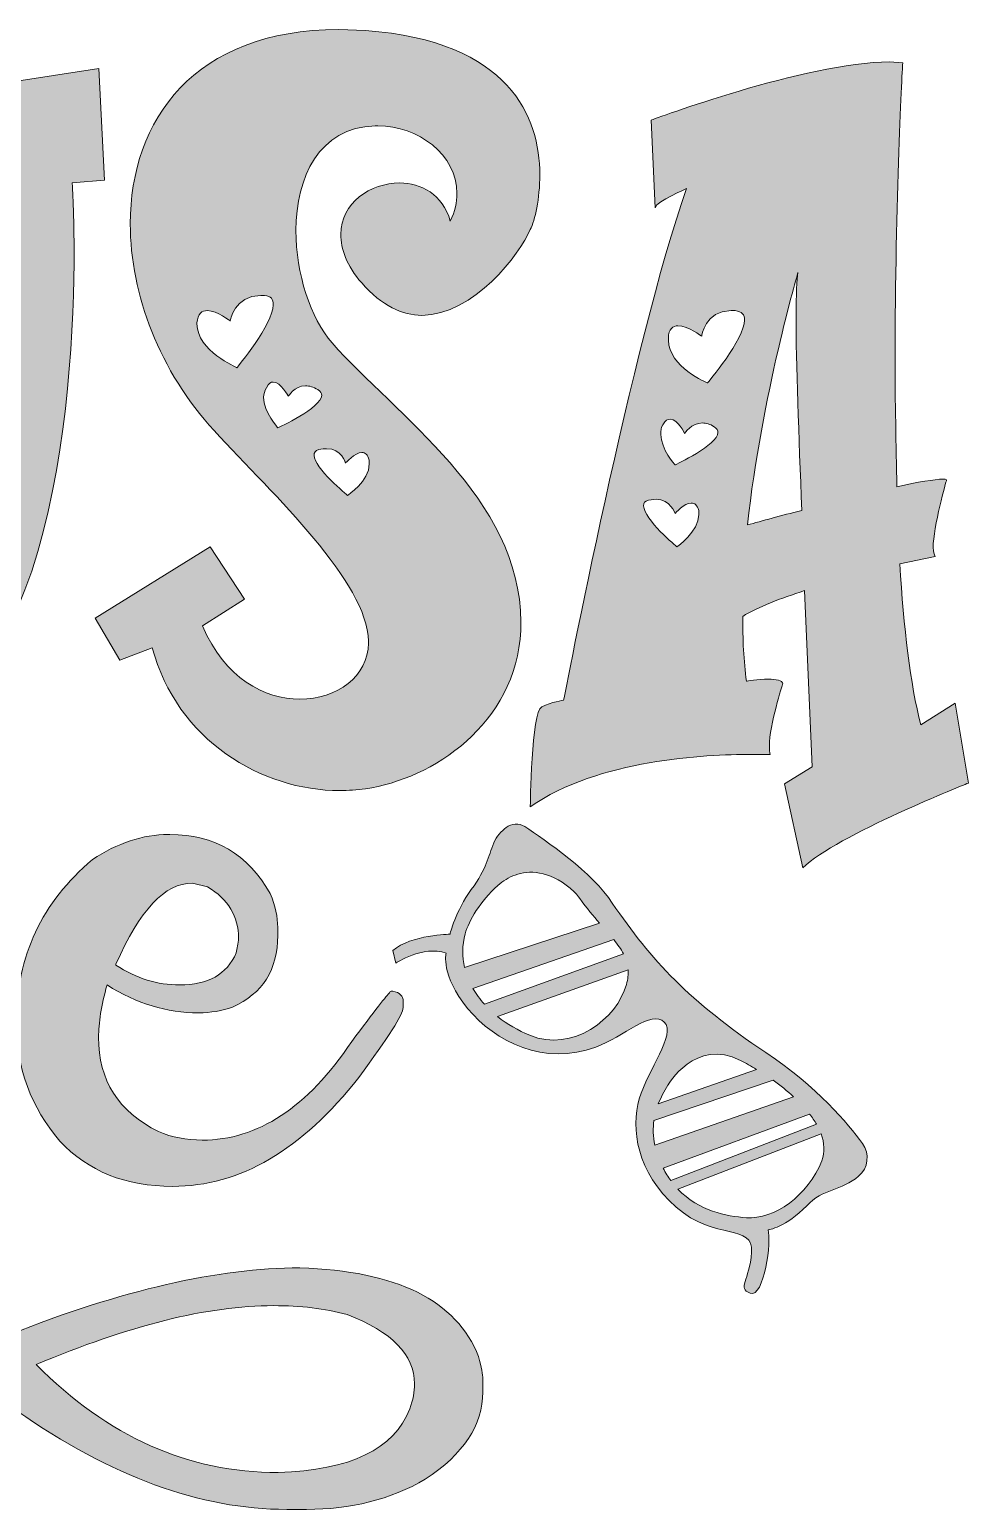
# Model space of a CAD drawing. Header units: inches. Extents: x 149 to 931, y -848 to -232.
# Drawn here: x 540 to 931, y -848 to -232 of the extents above; entities that cross this region are included whole.
import ezdxf

# ---------------------------------------------------------------- set-up
doc = ezdxf.new("R2010")
doc.units = ezdxf.units.IN
doc.header["$MEASUREMENT"] = 0
doc.layers.add('Layer 1', color=7, linetype='Continuous')

# ---------------------------------------------------------------- blocks, each defined once
blk = doc.blocks.new('block 3')
at = {"layer": 'Layer 1', "true_color": 0x2a4f7b}
h = blk.add_hatch(color=167, dxfattribs=at)
h.dxf.hatch_style = 2
edge = h.paths.add_edge_path()
edge.add_spline(control_points=[(591.12, -489.25), (591.12, -489.25), (577.62, -494.42), (577.62, -494.42), (577.62, -494.42), (567.29, -476.94), (567.29, -476.94), (567.29, -476.94), (615.35, -447.16), (615.35, -447.16), (615.35, -447.16), (629.65, -469), (629.65, -469), (629.65, -469), (612.17, -480.12), (612.17, -480.12), (621.31, -501.96), (637.99, -510.7), (652.68, -510.7), (668.17, -510.7), (681.27, -501.17), (681.27, -487.27), (681.27, -487.27), (681.27, -486.47), (681.27, -486.47), (680.88, -461.85), (642.35, -426.11), (616.94, -398.7), (594.3, -374.08), (581.99, -341.91), (581.99, -312.53), (581.99, -269.24), (608.6, -231.51), (668.96, -231.51), (668.96, -231.51), (680.08, -231.9), (680.08, -231.9), (740.45, -236.27), (752.76, -268.44), (752.76, -291.87), (752.76, -302.2), (750.77, -310.94), (748.79, -314.91), (744.42, -324.84), (725.36, -350.65), (703.51, -350.65), (695.57, -350.65), (686.83, -346.68), (678.49, -337.15), (672.14, -330), (669.76, -322.85), (669.76, -316.89), (669.76, -303.79), (682.07, -295.45), (694.38, -295.45), (703.12, -295.45), (712.25, -300.21), (715.43, -311.33), (717.41, -307.36), (718.21, -303.39), (718.21, -299.82), (718.21, -283.53), (701.92, -271.62), (685.24, -271.62), (685.24, -271.62), (684.05, -271.62), (684.05, -271.62), (660.62, -272.41), (651.09, -293.06), (651.09, -315.3), (651.09, -333.18), (657.05, -351.84), (666.18, -362.17), (692.39, -391.95), (744.82, -426.9), (744.82, -478.53), (744.82, -478.53), (744.82, -482.11), (744.82, -482.11), (742.83, -521.02), (707.88, -544.06), (680.08, -548.03), (676.51, -548.43), (672.93, -548.82), (669.36, -548.82), (636.79, -548.82), (601.45, -527.78), (591.12, -489.25)], knot_values=[0, 0, 0, 0, 1, 1, 1, 2, 2, 2, 3, 3, 3, 4, 4, 4, 5, 5, 5, 6, 6, 6, 7, 7, 7, 8, 8, 8, 9, 9, 9, 10, 10, 10, 11, 11, 11, 12, 12, 12, 13, 13, 13, 14, 14, 14, 15, 15, 15, 16, 16, 16, 17, 17, 17, 18, 18, 18, 19, 19, 19, 20, 20, 20, 21, 21, 21, 22, 22, 22, 23, 23, 23, 24, 24, 24, 25, 25, 25, 26, 26, 26, 27, 27, 27, 28, 28, 28, 29, 29, 29, 29], degree=3, periodic=1)
edge = h.paths.add_edge_path()
edge.add_spline(control_points=[(641.56, -346.28), (641.56, -343.9), (640.77, -342.71), (637.99, -342.31), (637.99, -342.31), (636.4, -342.31), (636.4, -342.31), (625.28, -342.31), (623.69, -353.03), (623.69, -353.03), (623.69, -353.03), (618.13, -348.66), (614.16, -348.66), (611.77, -348.66), (610.19, -349.86), (609.79, -353.83), (609.79, -353.83), (609.79, -354.22), (609.79, -354.22), (609.79, -365.35), (626.47, -372.49), (626.47, -372.49), (626.47, -372.49), (641.56, -354.22), (641.56, -346.28)], knot_values=[0, 0, 0, 0, 1, 1, 1, 2, 2, 2, 3, 3, 3, 4, 4, 4, 5, 5, 5, 6, 6, 6, 7, 7, 7, 8, 8, 8, 8], degree=3, periodic=1)
edge = h.paths.add_edge_path()
edge.add_spline(control_points=[(661.81, -384.01), (661.81, -383.22), (661.42, -382.42), (660.22, -381.63), (658.24, -380.44), (656.65, -380.04), (655.06, -380.04), (650.3, -380.04), (647.91, -384.41), (647.91, -384.41), (647.91, -384.41), (644.74, -378.45), (641.56, -378.45), (640.77, -378.45), (639.57, -378.85), (638.78, -380.83), (637.99, -382.02), (637.59, -383.61), (637.59, -384.8), (637.59, -391.16), (643.55, -397.51), (643.55, -397.51), (643.55, -397.51), (661.81, -389.17), (661.81, -384.01)], knot_values=[0, 0, 0, 0, 1, 1, 1, 2, 2, 2, 3, 3, 3, 4, 4, 4, 5, 5, 5, 6, 6, 6, 7, 7, 7, 8, 8, 8, 8], degree=3, periodic=1)
edge = h.paths.add_edge_path()
edge.add_spline(control_points=[(681.67, -412.61), (681.67, -412.61), (681.67, -411.02), (681.67, -411.02), (680.88, -408.63), (680.08, -407.84), (678.49, -407.84), (675.71, -407.84), (671.74, -412.21), (671.74, -412.21), (671.74, -412.21), (670.15, -406.25), (663.8, -406.25), (663.01, -406.25), (661.81, -406.25), (660.62, -406.65), (659.03, -407.05), (658.64, -407.84), (658.64, -409.03), (658.64, -414.19), (672.54, -425.71), (672.54, -425.71), (672.54, -425.71), (681.67, -419.75), (681.67, -412.61)], knot_values=[0, 0, 0, 0, 1, 1, 1, 2, 2, 2, 3, 3, 3, 4, 4, 4, 5, 5, 5, 6, 6, 6, 7, 7, 7, 8, 8, 8, 8], degree=3, periodic=1)
h = blk.add_hatch(color=167, dxfattribs=at)
h.dxf.hatch_style = 2
edge = h.paths.add_edge_path()
edge.add_spline(control_points=[(464.03, -528.97), (390.56, -528.17), (368.72, -473.37), (368.72, -403.07), (368.72, -369.32), (373.88, -331.99), (380.23, -295.45), (380.23, -295.45), (362.76, -288.7), (362.76, -288.7), (362.76, -288.7), (373.08, -261.29), (375.07, -236.27), (375.07, -236.27), (466.81, -259.7), (466.81, -259.7), (466.81, -259.7), (457.28, -289.49), (457.28, -299.42), (457.28, -299.42), (457.67, -301.4), (457.67, -301.4), (457.67, -301.4), (442.58, -299.82), (442.58, -299.82), (442.58, -299.82), (431.86, -351.84), (431.86, -399.5), (431.86, -437.23), (438.61, -472.18), (462.84, -476.54), (462.84, -476.54), (467.6, -476.94), (467.6, -476.94), (510.49, -476.94), (529.56, -372.49), (529.56, -318.48), (529.56, -308.16), (528.76, -299.82), (527.57, -294.26), (527.57, -294.26), (511.29, -292.67), (511.29, -292.67), (511.29, -292.67), (512.08, -256.53), (512.08, -256.53), (512.08, -256.53), (568.87, -247.79), (568.87, -247.79), (568.87, -247.79), (571.26, -294.26), (571.26, -294.26), (571.26, -294.26), (557.75, -295.45), (557.75, -295.45), (557.75, -295.45), (558.55, -306.17), (558.55, -322.85), (558.55, -384.8), (549.41, -528.97), (464.82, -528.97), (464.82, -528.97), (464.03, -528.97), (464.03, -528.97)], knot_values=[0, 0, 0, 0, 1, 1, 1, 2, 2, 2, 3, 3, 3, 4, 4, 4, 5, 5, 5, 6, 6, 6, 7, 7, 7, 8, 8, 8, 9, 9, 9, 10, 10, 10, 11, 11, 11, 12, 12, 12, 13, 13, 13, 14, 14, 14, 15, 15, 15, 16, 16, 16, 17, 17, 17, 18, 18, 18, 19, 19, 19, 20, 20, 20, 21, 21, 21, 21], degree=3, periodic=1)
edge = h.paths.add_edge_path()
edge.add_spline(control_points=[(416.37, -354.22), (416.37, -351.84), (415.58, -350.65), (412.8, -350.25), (412.8, -350.25), (411.21, -350.25), (411.21, -350.25), (400.09, -350.25), (398.5, -360.98), (398.5, -360.98), (398.5, -360.98), (392.94, -356.61), (388.97, -356.61), (386.59, -356.61), (385, -357.8), (384.6, -361.77), (384.6, -361.77), (384.6, -362.17), (384.6, -362.17), (384.6, -373.29), (401.28, -380.44), (401.28, -380.44), (401.28, -380.44), (416.37, -362.17), (416.37, -354.22)], knot_values=[0, 0, 0, 0, 1, 1, 1, 2, 2, 2, 3, 3, 3, 4, 4, 4, 5, 5, 5, 6, 6, 6, 7, 7, 7, 8, 8, 8, 8], degree=3, periodic=1)
edge = h.paths.add_edge_path()
edge.add_spline(control_points=[(410.42, -431.27), (410.42, -431.27), (410.42, -429.68), (410.42, -429.68), (409.62, -427.3), (408.83, -426.51), (407.24, -426.51), (404.46, -426.51), (400.49, -430.87), (400.49, -430.87), (400.49, -430.87), (398.5, -424.92), (392.54, -424.92), (392.54, -424.92), (389.37, -425.31), (389.37, -425.31), (387.78, -425.71), (387.38, -426.51), (387.38, -427.7), (387.38, -433.26), (401.28, -444.77), (401.28, -444.77), (401.28, -444.77), (410.42, -438.42), (410.42, -431.27)], knot_values=[0, 0, 0, 0, 1, 1, 1, 2, 2, 2, 3, 3, 3, 4, 4, 4, 5, 5, 5, 6, 6, 6, 7, 7, 7, 8, 8, 8, 8], degree=3, periodic=1)
edge = h.paths.add_edge_path()
edge.add_spline(control_points=[(413.59, -399.1), (413.59, -398.31), (413.19, -397.51), (412, -396.72), (410.42, -395.53), (408.43, -395.13), (407.24, -395.13), (402.47, -395.13), (399.69, -399.5), (399.69, -399.5), (399.69, -399.5), (396.91, -393.54), (393.73, -393.54), (392.54, -393.54), (391.75, -393.94), (390.56, -395.92), (389.76, -397.12), (389.76, -398.31), (389.76, -399.9), (389.76, -405.85), (395.72, -412.61), (395.72, -412.61), (395.72, -412.61), (413.59, -404.26), (413.59, -399.1)], knot_values=[0, 0, 0, 0, 1, 1, 1, 2, 2, 2, 3, 3, 3, 4, 4, 4, 5, 5, 5, 6, 6, 6, 7, 7, 7, 8, 8, 8, 8], degree=3, periodic=1)
h = blk.add_hatch(color=167, dxfattribs=at)
h.dxf.hatch_style = 2
edge = h.paths.add_edge_path()
edge.add_spline(control_points=[(854.83, -546.04), (854.83, -546.04), (866.35, -538.9), (866.35, -538.9), (866.35, -538.9), (863.17, -465.42), (863.17, -465.42), (853.24, -468.6), (843.71, -472.18), (837.36, -476.15), (837.36, -485.68), (837.76, -494.81), (838.95, -503.15), (838.95, -503.15), (843.71, -502.36), (848.08, -502.36), (851.26, -502.36), (854.04, -502.76), (854.04, -504.34), (854.04, -504.34), (848.48, -521.42), (848.48, -530.16), (848.48, -531.75), (848.48, -532.94), (848.88, -533.73), (848.88, -533.73), (840.53, -533.73), (840.53, -533.73), (822.27, -533.73), (776.99, -535.72), (748.79, -555.58), (748.79, -555.58), (749.19, -515.86), (753.56, -513.88), (757.53, -511.89), (762.69, -511.1), (762.69, -511.1), (762.69, -511.1), (791.69, -360.58), (813.93, -297.83), (813.93, -297.83), (801.61, -302.99), (800.82, -305.77), (800.82, -305.77), (799.23, -269.24), (799.23, -269.24), (799.23, -269.24), (863.97, -245.01), (898.52, -245.01), (898.52, -245.01), (904.08, -245.41), (904.08, -245.41), (904.08, -245.41), (900.9, -303.39), (900.9, -368.92), (900.9, -386.39), (901.3, -404.66), (901.7, -422.14), (910.43, -420.15), (917.58, -418.96), (920.76, -418.96), (921.55, -418.96), (922.35, -418.96), (922.35, -419.36), (922.35, -419.36), (916.79, -438.82), (916.79, -447.55), (916.79, -449.14), (917.18, -450.33), (917.58, -451.13), (917.58, -451.13), (902.89, -454.31), (902.89, -454.31), (904.48, -480.91), (907.25, -504.34), (911.62, -521.42), (911.62, -521.42), (925.92, -512.29), (925.92, -512.29), (925.92, -512.29), (931.48, -545.65), (931.48, -545.65), (931.48, -545.65), (876.28, -567.49), (862.38, -580.99), (862.38, -580.99), (854.83, -546.04), (854.83, -546.04)], knot_values=[0, 0, 0, 0, 1, 1, 1, 2, 2, 2, 3, 3, 3, 4, 4, 4, 5, 5, 5, 6, 6, 6, 7, 7, 7, 8, 8, 8, 9, 9, 9, 10, 10, 10, 11, 11, 11, 12, 12, 12, 13, 13, 13, 14, 14, 14, 15, 15, 15, 16, 16, 16, 17, 17, 17, 18, 18, 18, 19, 19, 19, 20, 20, 20, 21, 21, 21, 22, 22, 22, 23, 23, 23, 24, 24, 24, 25, 25, 25, 26, 26, 26, 27, 27, 27, 28, 28, 28, 29, 29, 29, 29], degree=3, periodic=1)
edge = h.paths.add_edge_path()
edge.add_spline(control_points=[(819.09, -433.65), (819.09, -433.65), (819.09, -432.07), (819.09, -432.07), (818.29, -429.68), (817.5, -428.89), (815.91, -428.89), (813.13, -428.89), (809.16, -433.26), (809.16, -433.26), (809.16, -433.26), (807.18, -427.3), (801.22, -427.3), (801.22, -427.3), (798.04, -427.7), (798.04, -427.7), (796.45, -428.09), (796.06, -428.89), (796.06, -430.08), (796.06, -435.64), (809.96, -447.16), (809.96, -447.16), (809.96, -447.16), (819.09, -440.8), (819.09, -433.65)], knot_values=[0, 0, 0, 0, 1, 1, 1, 2, 2, 2, 3, 3, 3, 4, 4, 4, 5, 5, 5, 6, 6, 6, 7, 7, 7, 8, 8, 8, 8], degree=3, periodic=1)
edge = h.paths.add_edge_path()
edge.add_spline(control_points=[(827.03, -399.5), (827.03, -398.7), (826.63, -397.91), (825.44, -397.12), (823.86, -395.92), (821.87, -395.53), (820.68, -395.53), (815.91, -395.53), (813.13, -399.9), (813.13, -399.9), (813.13, -399.9), (810.35, -393.94), (807.18, -393.94), (805.98, -393.94), (805.19, -394.34), (804, -396.32), (803.2, -397.51), (803.2, -398.7), (803.2, -400.29), (803.2, -406.25), (809.16, -413), (809.16, -413), (809.16, -413), (827.03, -404.66), (827.03, -399.5)], knot_values=[0, 0, 0, 0, 1, 1, 1, 2, 2, 2, 3, 3, 3, 4, 4, 4, 5, 5, 5, 6, 6, 6, 7, 7, 7, 8, 8, 8, 8], degree=3, periodic=1)
edge = h.paths.add_edge_path()
edge.add_spline(control_points=[(838.15, -352.64), (838.15, -350.25), (836.96, -349.06), (834.18, -348.66), (834.18, -348.66), (832.59, -348.66), (832.59, -348.66), (821.47, -348.66), (820.28, -359.39), (820.28, -359.39), (820.28, -359.39), (814.72, -355.02), (810.35, -355.02), (808.37, -355.02), (806.38, -356.21), (806.38, -360.18), (806.38, -360.18), (806.38, -360.98), (806.38, -360.98), (806.38, -372.1), (822.66, -378.85), (822.66, -378.85), (822.66, -378.85), (838.15, -360.58), (838.15, -352.64)], knot_values=[0, 0, 0, 0, 1, 1, 1, 2, 2, 2, 3, 3, 3, 4, 4, 4, 5, 5, 5, 6, 6, 6, 7, 7, 7, 8, 8, 8, 8], degree=3, periodic=1)
edge = h.paths.add_edge_path()
edge.add_spline(control_points=[(861.98, -432.07), (860.79, -400.69), (859.6, -370.11), (859.6, -351.05), (859.6, -341.91), (859.99, -335.56), (860.39, -332.78), (860.39, -332.78), (845.3, -384.01), (839.34, -438.02), (845.3, -436.43), (853.24, -434.05), (861.98, -432.07)], knot_values=[0, 0, 0, 0, 1, 1, 1, 2, 2, 2, 3, 3, 3, 4, 4, 4, 4], degree=3, periodic=1)
at = {"layer": 'Layer 1', "lineweight": 0}
for points, knots in [([(591.12, -489.25), (591.12, -489.25), (577.62, -494.42), (577.62, -494.42), (577.62, -494.42), (567.29, -476.94), (567.29, -476.94), (567.29, -476.94), (615.35, -447.16), (615.35, -447.16), (615.35, -447.16), (629.65, -469), (629.65, -469), (629.65, -469), (612.17, -480.12), (612.17, -480.12), (621.31, -501.96), (637.99, -510.7), (652.68, -510.7), (668.17, -510.7), (681.27, -501.17), (681.27, -487.27), (681.27, -487.27), (681.27, -486.47), (681.27, -486.47), (680.88, -461.85), (642.35, -426.11), (616.94, -398.7), (594.3, -374.08), (581.99, -341.91), (581.99, -312.53), (581.99, -269.24), (608.6, -231.51), (668.96, -231.51), (668.96, -231.51), (680.08, -231.9), (680.08, -231.9), (740.45, -236.27), (752.76, -268.44), (752.76, -291.87), (752.76, -302.2), (750.77, -310.94), (748.79, -314.91), (744.42, -324.84), (725.36, -350.65), (703.51, -350.65), (695.57, -350.65), (686.83, -346.68), (678.49, -337.15), (672.14, -330), (669.76, -322.85), (669.76, -316.89), (669.76, -303.79), (682.07, -295.45), (694.38, -295.45), (703.12, -295.45), (712.25, -300.21), (715.43, -311.33), (717.41, -307.36), (718.21, -303.39), (718.21, -299.82), (718.21, -283.53), (701.92, -271.62), (685.24, -271.62), (685.24, -271.62), (684.05, -271.62), (684.05, -271.62), (660.62, -272.41), (651.09, -293.06), (651.09, -315.3), (651.09, -333.18), (657.05, -351.84), (666.18, -362.17), (692.39, -391.95), (744.82, -426.9), (744.82, -478.53), (744.82, -478.53), (744.82, -482.11), (744.82, -482.11), (742.83, -521.02), (707.88, -544.06), (680.08, -548.03), (676.51, -548.43), (672.93, -548.82), (669.36, -548.82), (636.79, -548.82), (601.45, -527.78), (591.12, -489.25)], [0, 0, 0, 0, 1, 1, 1, 2, 2, 2, 3, 3, 3, 4, 4, 4, 5, 5, 5, 6, 6, 6, 7, 7, 7, 8, 8, 8, 9, 9, 9, 10, 10, 10, 11, 11, 11, 12, 12, 12, 13, 13, 13, 14, 14, 14, 15, 15, 15, 16, 16, 16, 17, 17, 17, 18, 18, 18, 19, 19, 19, 20, 20, 20, 21, 21, 21, 22, 22, 22, 23, 23, 23, 24, 24, 24, 25, 25, 25, 26, 26, 26, 27, 27, 27, 28, 28, 28, 29, 29, 29, 29]), ([(464.03, -528.97), (390.56, -528.17), (368.72, -473.37), (368.72, -403.07), (368.72, -369.32), (373.88, -331.99), (380.23, -295.45), (380.23, -295.45), (362.76, -288.7), (362.76, -288.7), (362.76, -288.7), (373.08, -261.29), (375.07, -236.27), (375.07, -236.27), (466.81, -259.7), (466.81, -259.7), (466.81, -259.7), (457.28, -289.49), (457.28, -299.42), (457.28, -299.42), (457.67, -301.4), (457.67, -301.4), (457.67, -301.4), (442.58, -299.82), (442.58, -299.82), (442.58, -299.82), (431.86, -351.84), (431.86, -399.5), (431.86, -437.23), (438.61, -472.18), (462.84, -476.54), (462.84, -476.54), (467.6, -476.94), (467.6, -476.94), (510.49, -476.94), (529.56, -372.49), (529.56, -318.48), (529.56, -308.16), (528.76, -299.82), (527.57, -294.26), (527.57, -294.26), (511.29, -292.67), (511.29, -292.67), (511.29, -292.67), (512.08, -256.53), (512.08, -256.53), (512.08, -256.53), (568.87, -247.79), (568.87, -247.79), (568.87, -247.79), (571.26, -294.26), (571.26, -294.26), (571.26, -294.26), (557.75, -295.45), (557.75, -295.45), (557.75, -295.45), (558.55, -306.17), (558.55, -322.85), (558.55, -384.8), (549.41, -528.97), (464.82, -528.97), (464.82, -528.97), (464.03, -528.97), (464.03, -528.97)], [0, 0, 0, 0, 1, 1, 1, 2, 2, 2, 3, 3, 3, 4, 4, 4, 5, 5, 5, 6, 6, 6, 7, 7, 7, 8, 8, 8, 9, 9, 9, 10, 10, 10, 11, 11, 11, 12, 12, 12, 13, 13, 13, 14, 14, 14, 15, 15, 15, 16, 16, 16, 17, 17, 17, 18, 18, 18, 19, 19, 19, 20, 20, 20, 21, 21, 21, 21]), ([(854.83, -546.04), (854.83, -546.04), (866.35, -538.9), (866.35, -538.9), (866.35, -538.9), (863.17, -465.42), (863.17, -465.42), (853.24, -468.6), (843.71, -472.18), (837.36, -476.15), (837.36, -485.68), (837.76, -494.81), (838.95, -503.15), (838.95, -503.15), (843.71, -502.36), (848.08, -502.36), (851.26, -502.36), (854.04, -502.76), (854.04, -504.34), (854.04, -504.34), (848.48, -521.42), (848.48, -530.16), (848.48, -531.75), (848.48, -532.94), (848.88, -533.73), (848.88, -533.73), (840.53, -533.73), (840.53, -533.73), (822.27, -533.73), (776.99, -535.72), (748.79, -555.58), (748.79, -555.58), (749.19, -515.86), (753.56, -513.88), (757.53, -511.89), (762.69, -511.1), (762.69, -511.1), (762.69, -511.1), (791.69, -360.58), (813.93, -297.83), (813.93, -297.83), (801.61, -302.99), (800.82, -305.77), (800.82, -305.77), (799.23, -269.24), (799.23, -269.24), (799.23, -269.24), (863.97, -245.01), (898.52, -245.01), (898.52, -245.01), (904.08, -245.41), (904.08, -245.41), (904.08, -245.41), (900.9, -303.39), (900.9, -368.92), (900.9, -386.39), (901.3, -404.66), (901.7, -422.14), (910.43, -420.15), (917.58, -418.96), (920.76, -418.96), (921.55, -418.96), (922.35, -418.96), (922.35, -419.36), (922.35, -419.36), (916.79, -438.82), (916.79, -447.55), (916.79, -449.14), (917.18, -450.33), (917.58, -451.13), (917.58, -451.13), (902.89, -454.31), (902.89, -454.31), (904.48, -480.91), (907.25, -504.34), (911.62, -521.42), (911.62, -521.42), (925.92, -512.29), (925.92, -512.29), (925.92, -512.29), (931.48, -545.65), (931.48, -545.65), (931.48, -545.65), (876.28, -567.49), (862.38, -580.99), (862.38, -580.99), (854.83, -546.04), (854.83, -546.04)], [0, 0, 0, 0, 1, 1, 1, 2, 2, 2, 3, 3, 3, 4, 4, 4, 5, 5, 5, 6, 6, 6, 7, 7, 7, 8, 8, 8, 9, 9, 9, 10, 10, 10, 11, 11, 11, 12, 12, 12, 13, 13, 13, 14, 14, 14, 15, 15, 15, 16, 16, 16, 17, 17, 17, 18, 18, 18, 19, 19, 19, 20, 20, 20, 21, 21, 21, 22, 22, 22, 23, 23, 23, 24, 24, 24, 25, 25, 25, 26, 26, 26, 27, 27, 27, 28, 28, 28, 29, 29, 29, 29]), ([(861.98, -432.07), (860.79, -400.69), (859.6, -370.11), (859.6, -351.05), (859.6, -341.91), (859.99, -335.56), (860.39, -332.78), (860.39, -332.78), (845.3, -384.01), (839.34, -438.02), (845.3, -436.43), (853.24, -434.05), (861.98, -432.07)], [0, 0, 0, 0, 1, 1, 1, 2, 2, 2, 3, 3, 3, 4, 4, 4, 4]), ([(641.56, -346.28), (641.56, -343.9), (640.77, -342.71), (637.99, -342.31), (637.99, -342.31), (636.4, -342.31), (636.4, -342.31), (625.28, -342.31), (623.69, -353.03), (623.69, -353.03), (623.69, -353.03), (618.13, -348.66), (614.16, -348.66), (611.77, -348.66), (610.19, -349.86), (609.79, -353.83), (609.79, -353.83), (609.79, -354.22), (609.79, -354.22), (609.79, -365.35), (626.47, -372.49), (626.47, -372.49), (626.47, -372.49), (641.56, -354.22), (641.56, -346.28)], [0, 0, 0, 0, 1, 1, 1, 2, 2, 2, 3, 3, 3, 4, 4, 4, 5, 5, 5, 6, 6, 6, 7, 7, 7, 8, 8, 8, 8]), ([(838.15, -352.64), (838.15, -350.25), (836.96, -349.06), (834.18, -348.66), (834.18, -348.66), (832.59, -348.66), (832.59, -348.66), (821.47, -348.66), (820.28, -359.39), (820.28, -359.39), (820.28, -359.39), (814.72, -355.02), (810.35, -355.02), (808.37, -355.02), (806.38, -356.21), (806.38, -360.18), (806.38, -360.18), (806.38, -360.98), (806.38, -360.98), (806.38, -372.1), (822.66, -378.85), (822.66, -378.85), (822.66, -378.85), (838.15, -360.58), (838.15, -352.64)], [0, 0, 0, 0, 1, 1, 1, 2, 2, 2, 3, 3, 3, 4, 4, 4, 5, 5, 5, 6, 6, 6, 7, 7, 7, 8, 8, 8, 8]), ([(661.81, -384.01), (661.81, -383.22), (661.42, -382.42), (660.22, -381.63), (658.24, -380.44), (656.65, -380.04), (655.06, -380.04), (650.3, -380.04), (647.91, -384.41), (647.91, -384.41), (647.91, -384.41), (644.74, -378.45), (641.56, -378.45), (640.77, -378.45), (639.57, -378.85), (638.78, -380.83), (637.99, -382.02), (637.59, -383.61), (637.59, -384.8), (637.59, -391.16), (643.55, -397.51), (643.55, -397.51), (643.55, -397.51), (661.81, -389.17), (661.81, -384.01)], [0, 0, 0, 0, 1, 1, 1, 2, 2, 2, 3, 3, 3, 4, 4, 4, 5, 5, 5, 6, 6, 6, 7, 7, 7, 8, 8, 8, 8]), ([(827.03, -399.5), (827.03, -398.7), (826.63, -397.91), (825.44, -397.12), (823.86, -395.92), (821.87, -395.53), (820.68, -395.53), (815.91, -395.53), (813.13, -399.9), (813.13, -399.9), (813.13, -399.9), (810.35, -393.94), (807.18, -393.94), (805.98, -393.94), (805.19, -394.34), (804, -396.32), (803.2, -397.51), (803.2, -398.7), (803.2, -400.29), (803.2, -406.25), (809.16, -413), (809.16, -413), (809.16, -413), (827.03, -404.66), (827.03, -399.5)], [0, 0, 0, 0, 1, 1, 1, 2, 2, 2, 3, 3, 3, 4, 4, 4, 5, 5, 5, 6, 6, 6, 7, 7, 7, 8, 8, 8, 8]), ([(681.67, -412.61), (681.67, -412.61), (681.67, -411.02), (681.67, -411.02), (680.88, -408.63), (680.08, -407.84), (678.49, -407.84), (675.71, -407.84), (671.74, -412.21), (671.74, -412.21), (671.74, -412.21), (670.15, -406.25), (663.8, -406.25), (663.01, -406.25), (661.81, -406.25), (660.62, -406.65), (659.03, -407.05), (658.64, -407.84), (658.64, -409.03), (658.64, -414.19), (672.54, -425.71), (672.54, -425.71), (672.54, -425.71), (681.67, -419.75), (681.67, -412.61)], [0, 0, 0, 0, 1, 1, 1, 2, 2, 2, 3, 3, 3, 4, 4, 4, 5, 5, 5, 6, 6, 6, 7, 7, 7, 8, 8, 8, 8]), ([(819.09, -433.65), (819.09, -433.65), (819.09, -432.07), (819.09, -432.07), (818.29, -429.68), (817.5, -428.89), (815.91, -428.89), (813.13, -428.89), (809.16, -433.26), (809.16, -433.26), (809.16, -433.26), (807.18, -427.3), (801.22, -427.3), (801.22, -427.3), (798.04, -427.7), (798.04, -427.7), (796.45, -428.09), (796.06, -428.89), (796.06, -430.08), (796.06, -435.64), (809.96, -447.16), (809.96, -447.16), (809.96, -447.16), (819.09, -440.8), (819.09, -433.65)], [0, 0, 0, 0, 1, 1, 1, 2, 2, 2, 3, 3, 3, 4, 4, 4, 5, 5, 5, 6, 6, 6, 7, 7, 7, 8, 8, 8, 8])]:
    blk.add_open_spline(points, degree=3, knots=knots, dxfattribs=at)
blk = doc.blocks.new('block 4')
at = {"layer": 'Layer 1', "true_color": 0xce432c}
h = blk.add_hatch(color=22, dxfattribs=at)
h.dxf.hatch_style = 2
edge = h.paths.add_edge_path()
edge.add_spline(control_points=[(496.38, -550.19), (512.11, -550.19), (521.16, -559.44), (523.71, -577.92), (523.71, -577.92), (523.71, -580.67), (523.71, -580.67), (523.71, -591.49), (519.19, -621.97), (510.34, -671.52), (508.57, -680.56), (507.59, -688.04), (507.59, -693.74), (507.59, -693.74), (507.59, -702.59), (507.59, -702.59), (507.59, -728.54), (515.65, -752.93), (531.78, -775.54), (578.58, -757.05), (618.69, -747.81), (652.71, -747.81), (693.22, -748.99), (717.99, -761.38), (727.24, -784.78), (728.41, -789.3), (729, -792.25), (729, -794.02), (729, -794.02), (729, -799.53), (729, -799.53), (729, -813.29), (720.94, -825.48), (705.01, -835.91), (690.46, -844.36), (673.95, -848.49), (655.46, -848.49), (655.46, -848.49), (647.2, -848.49), (647.2, -848.49), (611.22, -848.49), (573.86, -834.73), (534.73, -807.39), (526.27, -800.32), (521.94, -796.58), (521.94, -796.19), (463.15, -821.95), (416.16, -834.92), (380.96, -834.92), (344.77, -834.92), (316.66, -822.54), (296.6, -797.76), (296.6, -797.76), (296.6, -795.2), (296.6, -795.2), (297.39, -790.09), (299.75, -787.54), (304.27, -787.54), (307.02, -787.54), (311.15, -790.68), (316.66, -797.37), (334.35, -811.92), (355, -819), (378.79, -819), (412.81, -819), (456.86, -807.39), (510.93, -784.19), (486.36, -753.71), (474.16, -722.64), (474.16, -690.59), (474.16, -690.59), (474.16, -682.92), (474.16, -682.92), (474.16, -680.96), (474.36, -678.4), (474.56, -675.25), (474.56, -675.25), (474.56, -674.86), (474.56, -674.86), (474.56, -674.86), (474.16, -674.86), (474.16, -674.86), (463.35, -693.34), (450.17, -705.34), (434.44, -710.65), (432.47, -711.44), (429.92, -712.03), (426.77, -712.42), (418.12, -712.42), (409.67, -707.31), (401.41, -697.08), (393.34, -686.66), (389.02, -671.91), (388.63, -652.44), (388.63, -652.44), (388.63, -648.12), (388.63, -648.12), (388.63, -624.91), (396.1, -602.7), (410.85, -581.07), (420.09, -571.63), (428.74, -566.91), (437, -566.91), (437, -566.91), (440.34, -566.91), (440.34, -566.91), (454.5, -566.91), (466.69, -575.76), (476.91, -593.06), (476.91, -593.06), (478.49, -597.98), (478.49, -597.98), (478.49, -597.98), (479.08, -597.98), (479.08, -597.98), (483.21, -566.12), (487.53, -550.19), (492.06, -550.19), (492.06, -550.19), (496.38, -550.19), (496.38, -550.19)], knot_values=[0, 0, 0, 0, 1, 1, 1, 2, 2, 2, 3, 3, 3, 4, 4, 4, 5, 5, 5, 6, 6, 6, 7, 7, 7, 8, 8, 8, 9, 9, 9, 10, 10, 10, 11, 11, 11, 12, 12, 12, 13, 13, 13, 14, 14, 14, 15, 15, 15, 16, 16, 16, 17, 17, 17, 18, 18, 18, 19, 19, 19, 20, 20, 20, 21, 21, 21, 22, 22, 22, 23, 23, 23, 24, 24, 24, 25, 25, 25, 26, 26, 26, 27, 27, 27, 28, 28, 28, 29, 29, 29, 30, 30, 30, 31, 31, 31, 32, 32, 32, 33, 33, 33, 34, 34, 34, 35, 35, 35, 36, 36, 36, 37, 37, 37, 38, 38, 38, 39, 39, 39, 40, 40, 40, 40], degree=3, periodic=1)
edge = h.paths.add_edge_path()
edge.add_spline(control_points=[(418.12, -663.26), (418.12, -679.58), (423.63, -687.64), (434.84, -687.64), (445.45, -687.64), (455.09, -678.8), (463.74, -660.9), (468.07, -650.48), (470.23, -640.45), (470.23, -631.4), (470.23, -631.4), (470.23, -627.67), (470.23, -627.67), (470.23, -613.12), (465.51, -601.51), (456.07, -593.26), (453.32, -592.27), (450.76, -591.88), (448.6, -591.88), (440.34, -591.88), (431.69, -604.27), (423.04, -629.04), (419.69, -640.25), (418.12, -650.48), (418.12, -659.52), (418.12, -659.52), (418.12, -663.26), (418.12, -663.26)], knot_values=[0, 0, 0, 0, 1, 1, 1, 2, 2, 2, 3, 3, 3, 4, 4, 4, 5, 5, 5, 6, 6, 6, 7, 7, 7, 8, 8, 8, 9, 9, 9, 9], degree=3, periodic=1)
edge = h.paths.add_edge_path()
edge.add_spline(control_points=[(643.66, -833.15), (673.75, -832.17), (692.04, -823.32), (698.52, -806.61), (699.9, -802.87), (700.49, -799.33), (700.49, -796.19), (700.49, -783.99), (691.05, -774.36), (672.37, -767.28), (663.13, -764.72), (652.91, -763.54), (641.7, -763.54), (614.37, -763.54), (581.33, -771.8), (542.79, -788.12), (572.48, -818.21), (606.3, -833.15), (643.66, -833.15)], knot_values=[0, 0, 0, 0, 1, 1, 1, 2, 2, 2, 3, 3, 3, 4, 4, 4, 5, 5, 5, 6, 6, 6, 6], degree=3, periodic=1)
h = blk.add_hatch(color=22, dxfattribs=at)
h.dxf.hatch_style = 2
edge = h.paths.add_edge_path()
edge.add_spline(control_points=[(598.45, -567.1), (617.13, -567.1), (631.09, -575.36), (640.33, -591.68), (642.49, -596.8), (643.47, -601.51), (643.47, -605.84), (643.47, -605.84), (643.47, -609.18), (643.47, -609.18), (643.47, -623.54), (637.18, -633.37), (624.6, -639.07), (620.27, -640.65), (615.55, -641.43), (610.44, -641.43), (597.26, -641.43), (584.68, -637.7), (572.29, -629.83), (569.93, -638.48), (568.75, -645.76), (568.75, -651.66), (568.75, -669.55), (577.01, -682.73), (593.73, -690.98), (599.43, -693.34), (605.33, -694.52), (612.01, -694.52), (635.02, -694.52), (655.86, -680.96), (674.35, -653.43), (683.98, -640.65), (689.09, -633.76), (690.08, -633.17), (690.08, -632.58), (690.47, -632.39), (691.45, -632.39), (694.4, -632.98), (695.78, -634.35), (695.78, -636.71), (695.78, -636.71), (695.78, -639.27), (695.78, -639.27), (695.78, -642.02), (689.68, -651.66), (677.3, -668.37), (653.5, -698.65), (627.74, -713.8), (599.62, -713.8), (579.96, -713.8), (564.43, -707.5), (552.63, -694.92), (540.63, -680.76), (534.54, -664.64), (534.54, -646.15), (534.54, -646.15), (534.54, -645.17), (534.54, -645.17), (534.54, -617.84), (545.16, -595.42), (566.2, -577.53), (576.62, -570.64), (587.24, -567.1), (597.86, -567.1), (597.86, -567.1), (598.45, -567.1), (598.45, -567.1)], knot_values=[0, 0, 0, 0, 1, 1, 1, 2, 2, 2, 3, 3, 3, 4, 4, 4, 5, 5, 5, 6, 6, 6, 7, 7, 7, 8, 8, 8, 9, 9, 9, 10, 10, 10, 11, 11, 11, 12, 12, 12, 13, 13, 13, 14, 14, 14, 15, 15, 15, 16, 16, 16, 17, 17, 17, 18, 18, 18, 19, 19, 19, 20, 20, 20, 21, 21, 21, 22, 22, 22, 22], degree=3, periodic=1)
edge = h.paths.add_edge_path()
edge.add_spline(control_points=[(602.57, -629.83), (614.37, -629.83), (622.24, -625.51), (626.17, -616.46), (626.56, -614.69), (626.96, -612.53), (627.15, -610.36), (627.15, -601.32), (622.83, -594.04), (614.17, -588.93), (614.17, -588.93), (607.88, -587.36), (607.88, -587.36), (596.48, -587.36), (585.86, -598.57), (576.03, -621.18), (576.03, -621.18), (576.03, -621.57), (576.03, -621.57), (584.48, -627.08), (593.33, -629.83), (602.57, -629.83)], knot_values=[0, 0, 0, 0, 1, 1, 1, 2, 2, 2, 3, 3, 3, 4, 4, 4, 5, 5, 5, 6, 6, 6, 7, 7, 7, 7], degree=3, periodic=1)
at = {"layer": 'Layer 1', "lineweight": 0}
for points, knots in [([(496.38, -550.19), (512.11, -550.19), (521.16, -559.44), (523.71, -577.92), (523.71, -577.92), (523.71, -580.67), (523.71, -580.67), (523.71, -591.49), (519.19, -621.97), (510.34, -671.52), (508.57, -680.56), (507.59, -688.04), (507.59, -693.74), (507.59, -693.74), (507.59, -702.59), (507.59, -702.59), (507.59, -728.54), (515.65, -752.93), (531.78, -775.54), (578.58, -757.05), (618.69, -747.81), (652.71, -747.81), (693.22, -748.99), (717.99, -761.38), (727.24, -784.78), (728.41, -789.3), (729, -792.25), (729, -794.02), (729, -794.02), (729, -799.53), (729, -799.53), (729, -813.29), (720.94, -825.48), (705.01, -835.91), (690.46, -844.36), (673.95, -848.49), (655.46, -848.49), (655.46, -848.49), (647.2, -848.49), (647.2, -848.49), (611.22, -848.49), (573.86, -834.73), (534.73, -807.39), (526.27, -800.32), (521.94, -796.58), (521.94, -796.19), (463.15, -821.95), (416.16, -834.92), (380.96, -834.92), (344.77, -834.92), (316.66, -822.54), (296.6, -797.76), (296.6, -797.76), (296.6, -795.2), (296.6, -795.2), (297.39, -790.09), (299.75, -787.54), (304.27, -787.54), (307.02, -787.54), (311.15, -790.68), (316.66, -797.37), (334.35, -811.92), (355, -819), (378.79, -819), (412.81, -819), (456.86, -807.39), (510.93, -784.19), (486.36, -753.71), (474.16, -722.64), (474.16, -690.59), (474.16, -690.59), (474.16, -682.92), (474.16, -682.92), (474.16, -680.96), (474.36, -678.4), (474.56, -675.25), (474.56, -675.25), (474.56, -674.86), (474.56, -674.86), (474.56, -674.86), (474.16, -674.86), (474.16, -674.86), (463.35, -693.34), (450.17, -705.34), (434.44, -710.65), (432.47, -711.44), (429.92, -712.03), (426.77, -712.42), (418.12, -712.42), (409.67, -707.31), (401.41, -697.08), (393.34, -686.66), (389.02, -671.91), (388.63, -652.44), (388.63, -652.44), (388.63, -648.12), (388.63, -648.12), (388.63, -624.91), (396.1, -602.7), (410.85, -581.07), (420.09, -571.63), (428.74, -566.91), (437, -566.91), (437, -566.91), (440.34, -566.91), (440.34, -566.91), (454.5, -566.91), (466.69, -575.76), (476.91, -593.06), (476.91, -593.06), (478.49, -597.98), (478.49, -597.98), (478.49, -597.98), (479.08, -597.98), (479.08, -597.98), (483.21, -566.12), (487.53, -550.19), (492.06, -550.19), (492.06, -550.19), (496.38, -550.19), (496.38, -550.19)], [0, 0, 0, 0, 1, 1, 1, 2, 2, 2, 3, 3, 3, 4, 4, 4, 5, 5, 5, 6, 6, 6, 7, 7, 7, 8, 8, 8, 9, 9, 9, 10, 10, 10, 11, 11, 11, 12, 12, 12, 13, 13, 13, 14, 14, 14, 15, 15, 15, 16, 16, 16, 17, 17, 17, 18, 18, 18, 19, 19, 19, 20, 20, 20, 21, 21, 21, 22, 22, 22, 23, 23, 23, 24, 24, 24, 25, 25, 25, 26, 26, 26, 27, 27, 27, 28, 28, 28, 29, 29, 29, 30, 30, 30, 31, 31, 31, 32, 32, 32, 33, 33, 33, 34, 34, 34, 35, 35, 35, 36, 36, 36, 37, 37, 37, 38, 38, 38, 39, 39, 39, 40, 40, 40, 40]), ([(598.45, -567.1), (617.13, -567.1), (631.09, -575.36), (640.33, -591.68), (642.49, -596.8), (643.47, -601.51), (643.47, -605.84), (643.47, -605.84), (643.47, -609.18), (643.47, -609.18), (643.47, -623.54), (637.18, -633.37), (624.6, -639.07), (620.27, -640.65), (615.55, -641.43), (610.44, -641.43), (597.26, -641.43), (584.68, -637.7), (572.29, -629.83), (569.93, -638.48), (568.75, -645.76), (568.75, -651.66), (568.75, -669.55), (577.01, -682.73), (593.73, -690.98), (599.43, -693.34), (605.33, -694.52), (612.01, -694.52), (635.02, -694.52), (655.86, -680.96), (674.35, -653.43), (683.98, -640.65), (689.09, -633.76), (690.08, -633.17), (690.08, -632.58), (690.47, -632.39), (691.45, -632.39), (694.4, -632.98), (695.78, -634.35), (695.78, -636.71), (695.78, -636.71), (695.78, -639.27), (695.78, -639.27), (695.78, -642.02), (689.68, -651.66), (677.3, -668.37), (653.5, -698.65), (627.74, -713.8), (599.62, -713.8), (579.96, -713.8), (564.43, -707.5), (552.63, -694.92), (540.63, -680.76), (534.54, -664.64), (534.54, -646.15), (534.54, -646.15), (534.54, -645.17), (534.54, -645.17), (534.54, -617.84), (545.16, -595.42), (566.2, -577.53), (576.62, -570.64), (587.24, -567.1), (597.86, -567.1), (597.86, -567.1), (598.45, -567.1), (598.45, -567.1)], [0, 0, 0, 0, 1, 1, 1, 2, 2, 2, 3, 3, 3, 4, 4, 4, 5, 5, 5, 6, 6, 6, 7, 7, 7, 8, 8, 8, 9, 9, 9, 10, 10, 10, 11, 11, 11, 12, 12, 12, 13, 13, 13, 14, 14, 14, 15, 15, 15, 16, 16, 16, 17, 17, 17, 18, 18, 18, 19, 19, 19, 20, 20, 20, 21, 21, 21, 22, 22, 22, 22]), ([(602.57, -629.83), (614.37, -629.83), (622.24, -625.51), (626.17, -616.46), (626.56, -614.69), (626.96, -612.53), (627.15, -610.36), (627.15, -601.32), (622.83, -594.04), (614.17, -588.93), (614.17, -588.93), (607.88, -587.36), (607.88, -587.36), (596.48, -587.36), (585.86, -598.57), (576.03, -621.18), (576.03, -621.18), (576.03, -621.57), (576.03, -621.57), (584.48, -627.08), (593.33, -629.83), (602.57, -629.83)], [0, 0, 0, 0, 1, 1, 1, 2, 2, 2, 3, 3, 3, 4, 4, 4, 5, 5, 5, 6, 6, 6, 7, 7, 7, 7]), ([(643.66, -833.15), (673.75, -832.17), (692.04, -823.32), (698.52, -806.61), (699.9, -802.87), (700.49, -799.33), (700.49, -796.19), (700.49, -783.99), (691.05, -774.36), (672.37, -767.28), (663.13, -764.72), (652.91, -763.54), (641.7, -763.54), (614.37, -763.54), (581.33, -771.8), (542.79, -788.12), (572.48, -818.21), (606.3, -833.15), (643.66, -833.15)], [0, 0, 0, 0, 1, 1, 1, 2, 2, 2, 3, 3, 3, 4, 4, 4, 5, 5, 5, 6, 6, 6, 6])]:
    blk.add_open_spline(points, degree=3, knots=knots, dxfattribs=at)
blk = doc.blocks.new('block 2')
at = {"layer": 'Layer 1', "true_color": 0xce432c}
h = blk.add_hatch(color=22, dxfattribs=at)
h.dxf.hatch_style = 2
edge = h.paths.add_edge_path()
edge.add_spline(control_points=[(885.71, -709.58), (889.75, -706.2), (890.4, -700.23), (887.32, -695.95), (881.27, -687.55), (868.56, -672.44), (847.05, -658.05), (814.97, -636.59), (799.41, -619.68), (782.99, -595.71), (774.98, -583.14), (754.73, -569.19), (746.46, -563.82), (744.08, -562.28), (740.98, -562.41), (738.75, -564.16), (736.8, -565.7), (734.65, -567.88), (733.54, -570.62), (731.2, -576.41), (730.72, -581.21), (724.19, -590.07), (717.65, -598.93), (715.28, -608.68), (715.28, -608.68), (715.28, -608.68), (699.16, -608.89), (691.51, -615.45), (691.51, -615.45), (692.72, -620.7), (692.72, -620.7), (692.72, -620.7), (703.88, -613.23), (713.69, -616.56), (713.69, -616.56), (711.22, -625.62), (722.67, -639.61), (734.13, -653.59), (754.68, -663.76), (776.17, -655.7), (787.61, -651.53), (799.56, -639.95), (804.64, -645.28), (809.71, -650.61), (797.89, -665), (794.24, -677.31), (790.59, -689.62), (793.23, -708.1), (809.56, -722.46), (825.9, -736.82), (841.91, -729.07), (841.07, -741.26), (840.24, -753.44), (834.81, -756.08), (840.52, -758.36), (846.22, -760.64), (849.5, -736.07), (847.92, -731.98), (847.92, -731.98), (855.55, -730.9), (864.06, -721.86), (870.72, -714.77), (878.4, -715.68), (885.71, -709.58)], knot_values=[0, 0, 0, 0, 1, 1, 1, 2, 2, 2, 3, 3, 3, 4, 4, 4, 5, 5, 5, 6, 6, 6, 7, 7, 7, 8, 8, 8, 9, 9, 9, 10, 10, 10, 11, 11, 11, 12, 12, 12, 13, 13, 13, 14, 14, 14, 15, 15, 15, 16, 16, 16, 17, 17, 17, 18, 18, 18, 19, 19, 19, 20, 20, 20, 21, 21, 21, 21], degree=3, periodic=1)
edge = h.paths.add_edge_path()
edge.add_spline(control_points=[(721.59, -608.56), (723.3, -602.8), (727.8, -595.05), (735.29, -588.31), (737.38, -586.43), (739.82, -584.96), (742.47, -584), (748.2, -581.93), (756.19, -582), (765.43, -589.5), (766.94, -590.72), (768.25, -592.17), (769.39, -593.74), (772.31, -597.78), (775.09, -601.12), (777.62, -604.04), (777.62, -604.04), (721.36, -622.5), (721.36, -622.5), (720.36, -618.11), (720.35, -613.43), (721.59, -608.56)], knot_values=[0, 0, 0, 0, 1, 1, 1, 2, 2, 2, 3, 3, 3, 4, 4, 4, 5, 5, 5, 6, 6, 6, 7, 7, 7, 7], degree=3, periodic=1)
edge = h.paths.add_edge_path()
edge.add_spline(control_points=[(724.85, -631.29), (724.85, -631.29), (783.56, -610.93), (783.56, -610.93), (785.25, -612.98), (786.65, -614.89), (787.69, -616.83), (787.69, -616.83), (729.68, -637.87), (729.68, -637.87), (727.82, -635.82), (726.19, -633.61), (724.85, -631.29)], knot_values=[0, 0, 0, 0, 1, 1, 1, 2, 2, 2, 3, 3, 3, 4, 4, 4, 4], degree=3, periodic=1)
edge = h.paths.add_edge_path()
edge.add_spline(control_points=[(748.57, -650.83), (743.72, -648.83), (739.16, -646.17), (735.17, -643), (735.17, -643), (789.62, -623.51), (789.62, -623.51), (789.72, -625.37), (789.49, -627.39), (788.87, -629.66), (784.98, -643.95), (766.35, -658.18), (748.57, -650.83)], knot_values=[0, 0, 0, 0, 1, 1, 1, 2, 2, 2, 3, 3, 3, 4, 4, 4, 4], degree=3, periodic=1)
edge = h.paths.add_edge_path()
edge.add_spline(control_points=[(868.16, -687.93), (868.16, -687.93), (807.36, -711.37), (807.36, -711.37), (806.23, -709.83), (805.17, -708.13), (804.2, -706.26), (804.2, -706.26), (865.26, -683.64), (865.26, -683.64), (866.36, -685.06), (867.33, -686.49), (868.16, -687.93)], knot_values=[0, 0, 0, 0, 1, 1, 1, 2, 2, 2, 3, 3, 3, 4, 4, 4, 4], degree=3, periodic=1)
edge = h.paths.add_edge_path()
edge.add_spline(control_points=[(836.44, -661.3), (838.67, -662.45), (840.92, -663.71), (843.15, -665.06), (843.15, -665.06), (802.18, -679.42), (802.18, -679.42), (803.24, -676.68), (804.62, -674.12), (806.12, -671.67), (806.12, -671.67), (817.69, -651.63), (836.44, -661.3)], knot_values=[0, 0, 0, 0, 1, 1, 1, 2, 2, 2, 3, 3, 3, 4, 4, 4, 4], degree=3, periodic=1)
edge = h.paths.add_edge_path()
edge.add_spline(control_points=[(800.35, -686.36), (800.35, -686.36), (850.04, -669.59), (850.04, -669.59), (853.07, -671.74), (855.95, -674.05), (858.57, -676.45), (858.57, -676.45), (800.72, -696.67), (800.72, -696.67), (799.97, -692.92), (799.91, -689.51), (800.35, -686.36)], knot_values=[0, 0, 0, 0, 1, 1, 1, 2, 2, 2, 3, 3, 3, 4, 4, 4, 4], degree=3, periodic=1)
edge = h.paths.add_edge_path()
edge.add_spline(control_points=[(838.88, -726.88), (830.6, -726.27), (819.1, -724.17), (810.35, -714.97), (810.35, -714.97), (870.04, -691.88), (870.04, -691.88), (871.46, -695.69), (871.7, -699.49), (870.32, -703.11), (864.77, -717.69), (850.4, -727.73), (838.88, -726.88)], knot_values=[0, 0, 0, 0, 1, 1, 1, 2, 2, 2, 3, 3, 3, 4, 4, 4, 4], degree=3, periodic=1)
at = {"layer": 'Layer 1', "lineweight": 0}
for points, knots in [([(885.71, -709.58), (889.75, -706.2), (890.4, -700.23), (887.32, -695.95), (881.27, -687.55), (868.56, -672.44), (847.05, -658.05), (814.97, -636.59), (799.41, -619.68), (782.99, -595.71), (774.98, -583.14), (754.73, -569.19), (746.46, -563.82), (744.08, -562.28), (740.98, -562.41), (738.75, -564.16), (736.8, -565.7), (734.65, -567.88), (733.54, -570.62), (731.2, -576.41), (730.72, -581.21), (724.19, -590.07), (717.65, -598.93), (715.28, -608.68), (715.28, -608.68), (715.28, -608.68), (699.16, -608.89), (691.51, -615.45), (691.51, -615.45), (692.72, -620.7), (692.72, -620.7), (692.72, -620.7), (703.88, -613.23), (713.69, -616.56), (713.69, -616.56), (711.22, -625.62), (722.67, -639.61), (734.13, -653.59), (754.68, -663.76), (776.17, -655.7), (787.61, -651.53), (799.56, -639.95), (804.64, -645.28), (809.71, -650.61), (797.89, -665), (794.24, -677.31), (790.59, -689.62), (793.23, -708.1), (809.56, -722.46), (825.9, -736.82), (841.91, -729.07), (841.07, -741.26), (840.24, -753.44), (834.81, -756.08), (840.52, -758.36), (846.22, -760.64), (849.5, -736.07), (847.92, -731.98), (847.92, -731.98), (855.55, -730.9), (864.06, -721.86), (870.72, -714.77), (878.4, -715.68), (885.71, -709.58)], [0, 0, 0, 0, 1, 1, 1, 2, 2, 2, 3, 3, 3, 4, 4, 4, 5, 5, 5, 6, 6, 6, 7, 7, 7, 8, 8, 8, 9, 9, 9, 10, 10, 10, 11, 11, 11, 12, 12, 12, 13, 13, 13, 14, 14, 14, 15, 15, 15, 16, 16, 16, 17, 17, 17, 18, 18, 18, 19, 19, 19, 20, 20, 20, 21, 21, 21, 21]), ([(721.59, -608.56), (723.3, -602.8), (727.8, -595.05), (735.29, -588.31), (737.38, -586.43), (739.82, -584.96), (742.47, -584), (748.2, -581.93), (756.19, -582), (765.43, -589.5), (766.94, -590.72), (768.25, -592.17), (769.39, -593.74), (772.31, -597.78), (775.09, -601.12), (777.62, -604.04), (777.62, -604.04), (721.36, -622.5), (721.36, -622.5), (720.36, -618.11), (720.35, -613.43), (721.59, -608.56)], [0, 0, 0, 0, 1, 1, 1, 2, 2, 2, 3, 3, 3, 4, 4, 4, 5, 5, 5, 6, 6, 6, 7, 7, 7, 7]), ([(724.85, -631.29), (724.85, -631.29), (783.56, -610.93), (783.56, -610.93), (785.25, -612.98), (786.65, -614.89), (787.69, -616.83), (787.69, -616.83), (729.68, -637.87), (729.68, -637.87), (727.82, -635.82), (726.19, -633.61), (724.85, -631.29)], [0, 0, 0, 0, 1, 1, 1, 2, 2, 2, 3, 3, 3, 4, 4, 4, 4]), ([(748.57, -650.83), (743.72, -648.83), (739.16, -646.17), (735.17, -643), (735.17, -643), (789.62, -623.51), (789.62, -623.51), (789.72, -625.37), (789.49, -627.39), (788.87, -629.66), (784.98, -643.95), (766.35, -658.18), (748.57, -650.83)], [0, 0, 0, 0, 1, 1, 1, 2, 2, 2, 3, 3, 3, 4, 4, 4, 4]), ([(836.44, -661.3), (838.67, -662.45), (840.92, -663.71), (843.15, -665.06), (843.15, -665.06), (802.18, -679.42), (802.18, -679.42), (803.24, -676.68), (804.62, -674.12), (806.12, -671.67), (806.12, -671.67), (817.69, -651.63), (836.44, -661.3)], [0, 0, 0, 0, 1, 1, 1, 2, 2, 2, 3, 3, 3, 4, 4, 4, 4]), ([(800.35, -686.36), (800.35, -686.36), (850.04, -669.59), (850.04, -669.59), (853.07, -671.74), (855.95, -674.05), (858.57, -676.45), (858.57, -676.45), (800.72, -696.67), (800.72, -696.67), (799.97, -692.92), (799.91, -689.51), (800.35, -686.36)], [0, 0, 0, 0, 1, 1, 1, 2, 2, 2, 3, 3, 3, 4, 4, 4, 4]), ([(868.16, -687.93), (868.16, -687.93), (807.36, -711.37), (807.36, -711.37), (806.23, -709.83), (805.17, -708.13), (804.2, -706.26), (804.2, -706.26), (865.26, -683.64), (865.26, -683.64), (866.36, -685.06), (867.33, -686.49), (868.16, -687.93)], [0, 0, 0, 0, 1, 1, 1, 2, 2, 2, 3, 3, 3, 4, 4, 4, 4]), ([(838.88, -726.88), (830.6, -726.27), (819.1, -724.17), (810.35, -714.97), (810.35, -714.97), (870.04, -691.88), (870.04, -691.88), (871.46, -695.69), (871.7, -699.49), (870.32, -703.11), (864.77, -717.69), (850.4, -727.73), (838.88, -726.88)], [0, 0, 0, 0, 1, 1, 1, 2, 2, 2, 3, 3, 3, 4, 4, 4, 4])]:
    blk.add_open_spline(points, degree=3, knots=knots, dxfattribs=at)
at = {"layer": 'Layer 1'}
for name in ['block 3', 'block 4']:
    blk.add_blockref(name, (0, 0), dxfattribs=at)

msp = doc.modelspace()

# ---------------------------------------------------------------- block references
at = {"layer": 'Layer 1'}
msp.add_blockref('block 2', (0, 0), dxfattribs=at)

doc.saveas('drawing.dxf')
